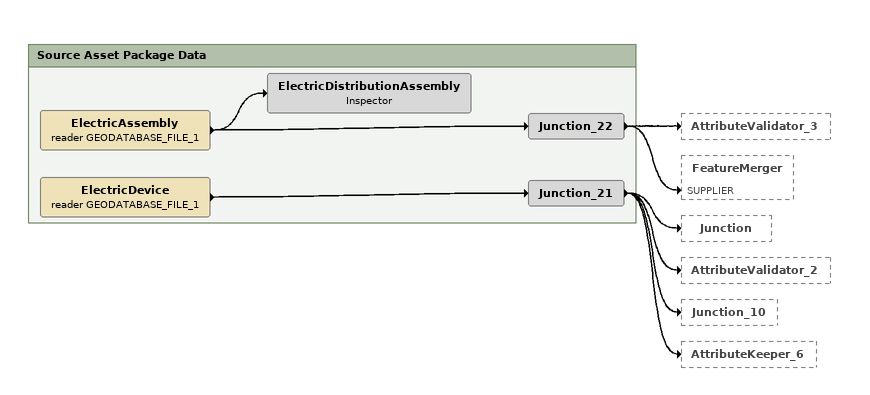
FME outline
Bookmark: Source Asset Package Data
ElectricAssembly (reader GEODATABASE_FILE_1)
    -> Junction_22
    -> ElectricDistributionAssembly
ElectricDistributionAssembly: Inspector
Junction_22
    -> AttributeValidator_3
    -> FeatureMerger [SUPPLIER]
ElectricDevice (reader GEODATABASE_FILE_1)
    -> Junction_21
Junction_21
    -> Junction
    -> AttributeValidator_2
    -> Junction_10
    -> AttributeKeeper_6
